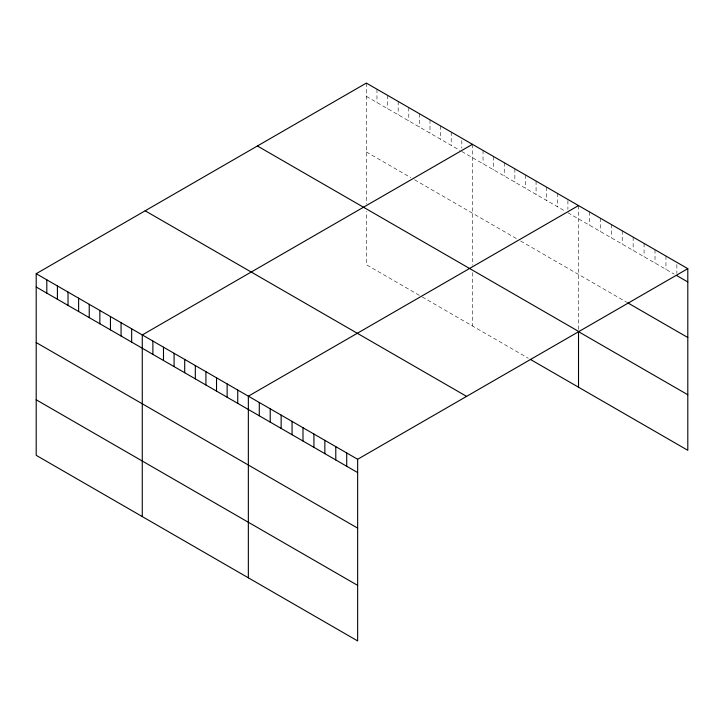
<?xml version="1.0" encoding="UTF-8"?>
<svg xmlns="http://www.w3.org/2000/svg" width="724" height="724" viewBox="0 0 724 724"><rect width="100%" height="100%" fill="white"/><g stroke="black" fill="none" stroke-linecap="round" stroke-linejoin="round"><path stroke-width="0.54" stroke-dasharray="3.62 2.71" d="M366.353 83.079L366.353 203.969M366.353 96.392L459.894 150.393M461.822 151.506L565.01 211.082M567.906 212.747L674.135 274.088M366.353 151.94L410.716 177.552M414.571 179.778L516.791 238.793M520.646 241.02L626.776 302.288M419.395 295.338L366.353 264.722L366.353 211.39M422.291 297.012L528.366 358.253M676.868 264.577L676.868 273.446M665.944 256.043L665.944 269.355M655.012 249.735L655.012 263.038M644.079 243.427L644.079 256.73M633.156 237.119L633.156 250.423M622.224 230.811L622.224 244.115M611.3 224.494L611.3 237.807M600.368 218.186L600.368 231.49M589.436 211.879L589.436 225.182M578.512 205.571L578.512 329.574M567.906 200.548L567.906 209.426M557.29 193.317L557.29 206.621M546.683 187.199L546.683 200.503M536.077 181.072L536.077 194.376M525.47 174.946L525.47 188.249M514.864 168.819L514.864 182.131M504.257 162.701L504.257 176.004M493.65 156.574L493.65 169.878M483.044 150.447L483.044 163.751M472.437 144.329L472.437 265.21M472.437 272.631L472.437 325.963M461.822 140.42L461.822 148.176M451.215 132.076L451.215 145.379M440.608 125.949L440.608 139.261M430.002 119.831L430.002 133.135M419.395 113.704L419.395 127.008M408.788 107.577L408.788 120.881M398.182 101.46L398.182 114.763M387.575 95.333L387.575 108.636M376.969 89.206L376.969 102.509"/><path stroke-width="1.09" d="M687.8 268.667L357.647 459.278L357.647 640.921L36.2 455.333L36.2 273.699L366.353 83.079L687.8 268.667L687.8 450.301L530.294 359.366M472.437 144.329L142.275 334.941L142.275 516.574M578.512 205.571L248.35 396.182L248.35 577.815M676.868 275.663L687.8 281.971M627.69 302.813L687.8 337.52M257.409 145.986L578.847 331.565M687.8 394.752L578.512 331.655L578.512 387.204M145.153 210.793L466.591 396.381M36.2 273.699L357.647 459.278M36.2 287.003L357.647 472.582M36.2 342.552L357.647 528.131M36.2 399.784L357.647 585.372M346.715 452.971L346.715 466.274M335.782 446.663L335.782 459.966M324.859 440.355L324.859 453.658M313.926 434.038L313.926 447.351M302.994 427.73L302.994 441.034M292.071 421.422L292.071 434.726M281.138 415.114L281.138 428.418M270.215 408.798L270.215 422.11M259.283 402.49L259.283 415.793M237.743 390.055L237.743 403.368M227.137 383.937L227.137 397.241M216.53 377.81L216.53 391.114M205.924 371.683L205.924 384.987M195.317 365.557L195.317 378.869M184.71 359.439L184.71 372.742M174.095 353.312L174.095 366.616M163.488 347.185L163.488 360.498M152.882 341.067L152.882 354.371M131.668 328.814L131.668 342.117M121.062 322.687L121.062 335.999M110.455 316.569L110.455 329.873M99.849 310.442L99.849 323.746M89.242 304.315L89.242 317.628M78.626 298.197L78.626 311.501M68.02 292.071L68.02 305.374M57.413 285.944L57.413 299.247M46.807 279.826L46.807 293.13"/></g></svg>
